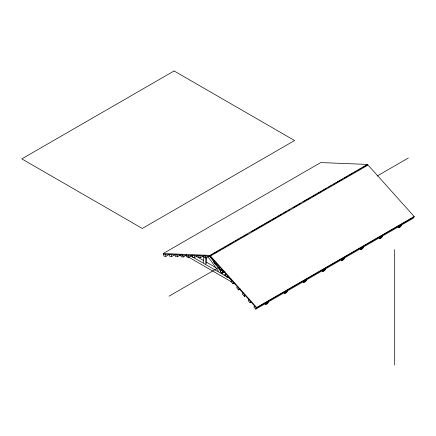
<?xml version="1.0" encoding="UTF-8"?>
<svg xmlns="http://www.w3.org/2000/svg" width="436" height="436" viewBox="0 0 436 436"><rect width="100%" height="100%" fill="white"/><g stroke="black" fill="none" stroke-linecap="round" stroke-linejoin="round"><path stroke-width="0.65" d="M220.469 272.369L220.474 269.65M222.562 273.574L222.567 270.178M223.259 272.495L223.265 270.456M254.504 305.887L253.888 307.053L255.785 309.168L413.317 218.218L414.2 216.539L367.466 164.416L209.934 255.371L209.667 255.878L256.401 308.001L413.933 217.046M214.289 261.028L213.673 262.2L215.569 264.314L216.741 263.638M215.569 264.314L216.185 263.142M220.033 267.437L219.417 268.609L221.314 270.723L222.485 270.042M221.314 270.723L221.929 269.552M225.777 273.846L225.161 275.018L227.058 277.132L228.818 276.113M227.058 277.132L227.674 275.961M231.521 280.255L230.906 281.422L232.802 283.536L233.979 282.86M232.802 283.536L233.418 282.37M237.266 286.665L236.65 287.831L238.547 289.945L240.312 288.926M238.547 289.945L239.162 288.779M243.016 293.068L242.4 294.24L244.296 296.355L245.468 295.673M244.296 296.355L244.912 295.183M248.76 299.478L248.144 300.649L250.041 302.764L251.212 302.083M250.041 302.764L250.656 301.592M255.785 309.168L256.668 307.489L414.2 216.539M264.892 303.543L265.797 304.557L266.679 302.878M267.377 302.475L266.494 304.154L265.797 304.557M267.884 302.186L267.001 303.865L267.699 303.461L268.581 301.783M283.907 292.567L284.812 293.581L285.694 291.902M286.392 291.499L285.509 293.177L284.812 293.581M286.899 291.204L286.016 292.883L286.714 292.48L287.597 290.801M302.922 281.591L303.827 282.599L304.71 280.92M305.407 280.522L304.524 282.201L303.827 282.599M305.914 280.228L305.031 281.907L305.729 281.503L306.612 279.825M367.199 164.928L367.466 164.416L320.738 162.579L163.206 253.529L164.089 256.232L165.985 256.303L169.511 254.27M321.937 270.609L322.842 271.623L323.725 269.944M324.422 269.541L323.539 271.219L322.842 271.623M324.929 269.246L324.046 270.925L324.744 270.527L325.627 268.849M340.952 259.633L341.857 260.646L342.74 258.968M343.437 258.564L342.554 260.243L341.857 260.646M343.944 258.27L343.061 259.949L343.759 259.545L344.642 257.867M359.967 248.656L360.872 249.665L361.755 247.986M362.452 247.583L361.569 249.261L360.872 249.665M362.959 247.294L362.076 248.972L362.774 248.569L363.657 246.89M378.982 237.675L379.887 238.688L380.77 237.01M381.467 236.606L380.584 238.285L379.887 238.688M381.974 236.312L381.091 237.991L381.789 237.593L382.672 235.914M397.997 226.698L398.902 227.712L399.785 226.033M400.482 225.63L399.599 227.309L398.902 227.712M400.989 225.336L400.106 227.014L400.804 226.611L401.687 224.932M169.217 254.575L169.833 256.455L171.73 256.531L175.256 254.493M174.961 254.798L175.577 256.684L177.474 256.755L181 254.722M180.706 255.027L181.322 256.908L183.218 256.984L186.744 254.946M186.455 255.251L187.071 257.136L188.968 257.207L192.494 255.174M192.2 255.48L192.816 257.36L194.712 257.436L198.238 255.398M197.944 255.703L198.56 257.589L200.456 257.66L203.983 255.627M203.688 255.932L204.304 257.812L206.201 257.889L212.61 254.183M213.782 253.501L217.896 251.125M219.074 250.449L220.839 249.43M222.011 248.749L223.188 248.073M224.366 247.392L226.126 246.373M227.303 245.697L228.48 245.016M229.652 244.34L231.418 243.321M232.595 242.639L233.767 241.964M235.533 240.945L236.71 240.269M237.882 239.587L239.059 238.906M240.825 237.893L241.996 237.211M243.174 236.535L247.288 234.159M251.403 231.783L254.929 229.745M256.106 229.069L260.221 226.693M261.393 226.012L263.159 224.992M264.336 224.317L265.508 223.635M266.685 222.96L268.451 221.94M269.622 221.259L270.8 220.583M271.977 219.902L273.737 218.888M274.914 218.207L276.092 217.531M277.852 216.512L279.029 215.831M280.206 215.155L281.378 214.474M283.144 213.455L284.321 212.779M285.493 212.098L286.67 211.422M288.436 210.403L289.608 209.721M293.722 207.345L297.254 205.312M298.426 204.631L300.191 203.612M303.718 201.579L305.478 200.56M306.655 199.884L310.77 197.508M311.947 196.827L313.707 195.808M314.885 195.132L316.062 194.451M317.239 193.775L318.999 192.756M320.177 192.074L321.354 191.399M322.526 190.717L324.291 189.698M325.469 189.022L326.64 188.341M328.406 187.327L329.583 186.646M330.755 185.965L331.932 185.289M333.693 184.27L334.87 183.594M336.047 182.913L342.511 179.18M344.277 178.161L347.803 176.128M348.98 175.446L353.095 173.07M354.266 172.394L356.032 171.375M357.209 170.694L358.381 170.018M359.558 169.337L361.324 168.323M362.496 167.642L363.673 166.961M364.85 166.285L366.611 165.266M163.473 254.346L210.207 256.188L367.733 165.239L367.466 164.416M169.054 296.164L219.744 266.897M377.113 176.04L408.352 158.006M222.48 272.14L224.42 271.688M221.134 272.696L225.014 271.792M224.115 274.953L225.396 274.653M163.206 253.529L209.934 255.371L256.668 307.489M196.037 256.199L203.656 260.597M206.582 262.287L215.956 267.704M222.992 271.759L224.164 272.44M190.696 255.899L231.124 279.242M185.627 255.392L187.393 256.406M188.565 257.087L231.445 281.841M233.206 282.86L234.971 283.88M212.321 258.455L214.272 261.164M216.229 263.873L220.91 270.375M209.672 256.145L222.169 273.486M207.901 256.641L218.512 271.366M209.934 255.371L210.207 256.188M205.585 256.008L206.201 257.889M199.841 255.779L200.456 257.66M194.096 255.556L194.712 257.436M188.352 255.327L188.968 257.207M182.602 255.104L183.218 256.984M176.858 254.875L177.474 256.755M171.114 254.651L171.73 256.531M165.369 254.422L165.985 256.303M394.7 249.615L394.7 365.036M206.462 257.589L206.462 263.535M205.77 257.333L205.77 263.938M203.677 256.003L203.677 262.701M174.1 70.964L21.8 158.889L142.289 228.453L294.589 140.528L174.1 70.964"/></g></svg>
